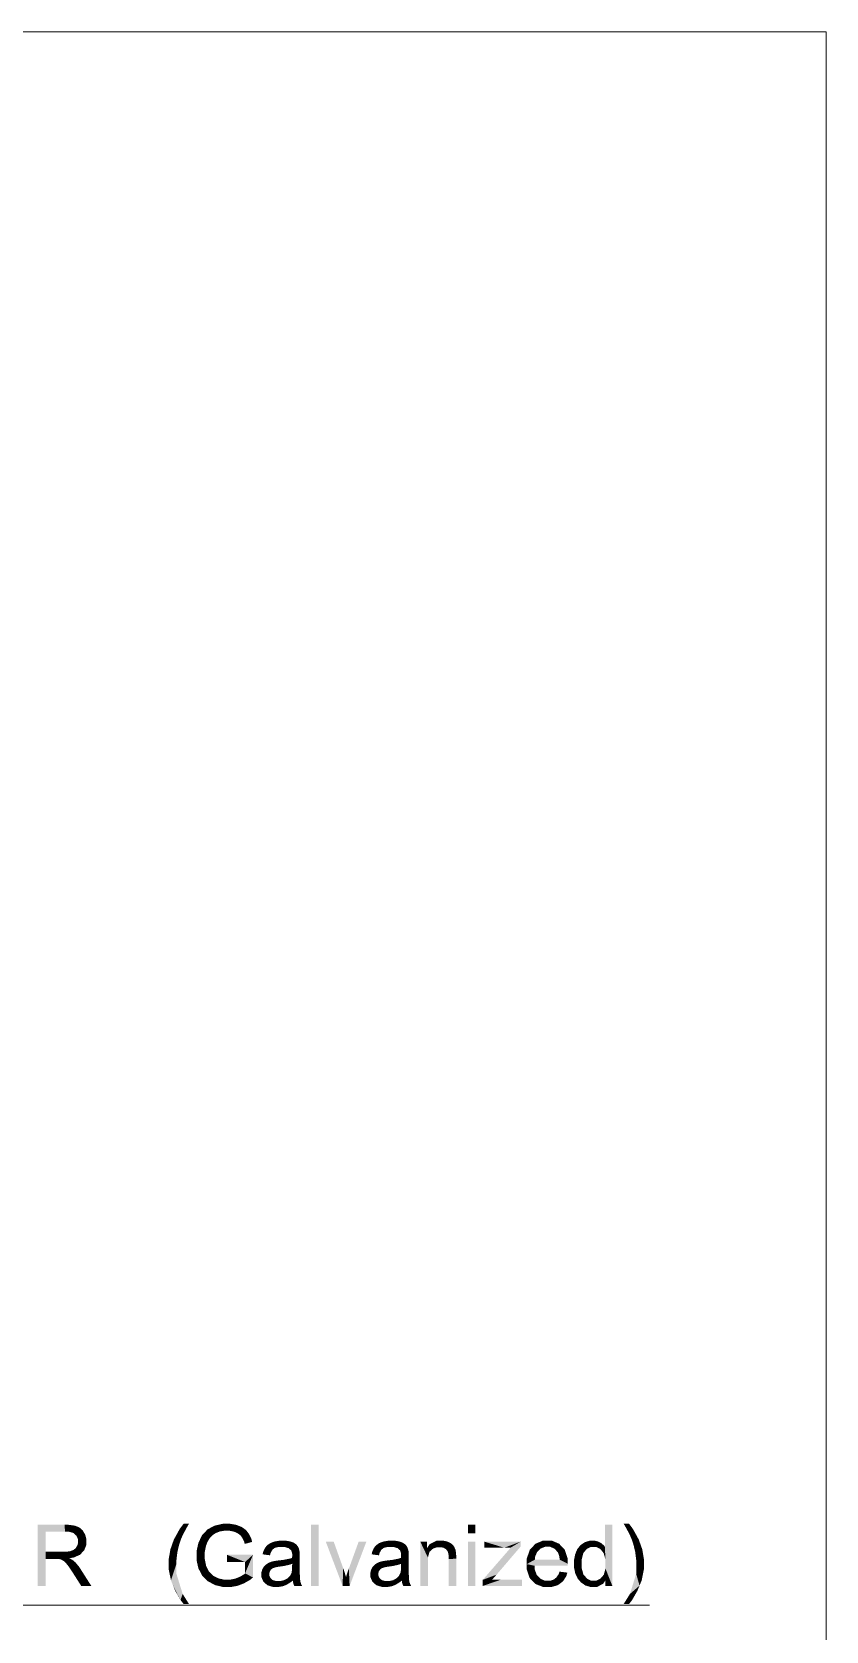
# Model space of a CAD drawing. Header units: millimetres. Extents: x 2 to 579, y 1 to 405.
# Drawn here: x 271.47 to 282.7, y 127.16 to 149.77 of the extents above; entities that cross this region are included whole.
import ezdxf

# ---------------------------------------------------------------- set-up
doc = ezdxf.new("R2010")
doc.units = ezdxf.units.MM
doc.linetypes.add('XKITLINE00', pattern=[0])
doc.layers.add('LinkedObject', color=7, linetype='Continuous', lineweight=0)

# ---------------------------------------------------------------- blocks, each defined once
blk = doc.blocks.new('*A4')
at = {"layer": 'LinkedObject'}
for points in [[(271.663, 128.281), (271.549, 127.798), (271.549, 128.662)], [(271.549, 128.662), (271.663, 128.567), (271.663, 128.281)], [(271.936, 128.567), (271.549, 128.662), (271.932, 128.662)], [(271.663, 128.567), (271.549, 128.662), (271.936, 128.567)], [(271.932, 128.662), (271.984, 128.567), (271.936, 128.567)], [(272.077, 128.65), (271.932, 128.662), (271.989, 128.662)], [(272.107, 128.638), (271.932, 128.662), (272.077, 128.65)], [(272.055, 128.547), (271.932, 128.662), (272.107, 128.638)], [(271.984, 128.567), (271.932, 128.662), (272.055, 128.547)], [(272.107, 128.638), (272.077, 128.527), (272.055, 128.547)], [(272.137, 128.627), (272.077, 128.527), (272.107, 128.638)], [(273.654, 128.614), (273.558, 128.602), (273.613, 128.676)], [(273.654, 128.614), (273.613, 128.676), (273.689, 128.676)], [(274.165, 128.676), (274.001, 128.623), (274.051, 128.65)], [(274.19, 128.579), (274.001, 128.623), (274.165, 128.676)], [(274.229, 128.579), (274.165, 128.676), (274.229, 128.676)], [(274.19, 128.579), (274.165, 128.676), (274.229, 128.579)], [(274.229, 128.676), (274.262, 128.579), (274.229, 128.579)], [(274.276, 128.676), (274.262, 128.579), (274.229, 128.676)], [(274.262, 128.579), (274.276, 128.676), (274.322, 128.567)], [(274.399, 128.646), (274.276, 128.676), (274.361, 128.661)], [(274.322, 128.567), (274.276, 128.676), (274.399, 128.646)], [(274.322, 128.567), (274.399, 128.646), (274.349, 128.556)], [(274.399, 128.646), (274.375, 128.545), (274.349, 128.556)], [(274.375, 128.545), (274.399, 128.646), (274.417, 128.514)], [(274.496, 128.589), (274.399, 128.646), (274.437, 128.631)], [(274.517, 128.561), (274.399, 128.646), (274.496, 128.589)], [(274.417, 128.514), (274.399, 128.646), (274.517, 128.561)], [(275.525, 128.662), (275.418, 127.798), (275.418, 128.662)], [(275.525, 127.798), (275.418, 127.798), (275.525, 128.662)], [(277.74, 128.662), (277.634, 128.54), (277.634, 128.662)], [(277.74, 128.54), (277.634, 128.54), (277.74, 128.662)], [(279.678, 128.662), (279.572, 128.352), (279.572, 128.662)], [(279.678, 128.662), (279.581, 128.166), (279.572, 128.352)], [(279.581, 128.166), (279.678, 128.662), (279.678, 127.798)], [(279.915, 128.676), (279.875, 128.614), (279.839, 128.676)], [(279.875, 128.614), (279.915, 128.676), (279.922, 128.525)], [(279.922, 128.525), (279.915, 128.676), (279.97, 128.602)], [(272.077, 128.527), (272.137, 128.627), (272.099, 128.507)], [(272.099, 128.507), (272.137, 128.627), (272.203, 128.556)], [(272.203, 128.556), (272.121, 128.457), (272.099, 128.507)], [(272.11, 128.367), (272.239, 128.426), (272.179, 128.271)], [(272.121, 128.405), (272.239, 128.426), (272.11, 128.367)], [(272.221, 128.527), (272.121, 128.457), (272.203, 128.556)], [(272.239, 128.462), (272.121, 128.457), (272.221, 128.527)], [(272.239, 128.426), (272.121, 128.457), (272.239, 128.462)], [(272.121, 128.457), (272.239, 128.426), (272.121, 128.426)], [(272.239, 128.426), (272.121, 128.405), (272.121, 128.426)], [(272.203, 128.556), (272.137, 128.627), (272.185, 128.586)], [(272.179, 128.271), (272.239, 128.426), (272.209, 128.302)], [(272.209, 128.302), (272.239, 128.426), (272.239, 128.38)], [(273.45, 128.379), (273.577, 128.46), (273.549, 128.375)], [(273.476, 128.453), (273.577, 128.46), (273.45, 128.379)], [(273.595, 128.501), (273.476, 128.453), (273.558, 128.602)], [(273.577, 128.46), (273.476, 128.453), (273.595, 128.501)], [(273.607, 128.527), (273.558, 128.602), (273.654, 128.614)], [(273.595, 128.501), (273.558, 128.602), (273.607, 128.527)], [(273.849, 128.461), (273.797, 128.289), (273.823, 128.406)], [(273.931, 128.366), (273.797, 128.289), (273.849, 128.461)], [(274.001, 128.623), (273.849, 128.461), (273.952, 128.597)], [(274.065, 128.543), (273.849, 128.461), (274.001, 128.623)], [(273.952, 128.597), (273.849, 128.461), (273.876, 128.516)], [(274.019, 128.512), (273.849, 128.461), (274.065, 128.543)], [(274.002, 128.492), (273.849, 128.461), (274.019, 128.512)], [(273.984, 128.473), (273.849, 128.461), (274.002, 128.492)], [(273.957, 128.43), (273.849, 128.461), (273.984, 128.473)], [(273.849, 128.461), (273.957, 128.43), (273.947, 128.407)], [(273.931, 128.366), (273.849, 128.461), (273.947, 128.407)], [(274.001, 128.623), (274.094, 128.555), (274.065, 128.543)], [(274.094, 128.555), (274.001, 128.623), (274.122, 128.567)], [(274.122, 128.567), (274.001, 128.623), (274.19, 128.579)], [(274.417, 128.514), (274.517, 128.561), (274.431, 128.496)], [(274.517, 128.561), (274.445, 128.477), (274.431, 128.496)], [(274.445, 128.477), (274.517, 128.561), (274.47, 128.425)], [(274.47, 128.425), (274.517, 128.561), (274.572, 128.464)], [(274.47, 128.425), (274.572, 128.464), (274.479, 128.392)], [(274.479, 128.392), (274.572, 128.464), (274.583, 128.42)], [(274.572, 128.464), (274.517, 128.561), (274.539, 128.534)], [(274.842, 128.405), (274.906, 128.337), (274.795, 128.373)], [(274.873, 128.416), (274.906, 128.337), (274.842, 128.405)], [(274.974, 128.438), (274.873, 128.416), (274.903, 128.427)], [(274.962, 128.35), (274.873, 128.416), (274.974, 128.438)], [(274.906, 128.337), (274.873, 128.416), (274.962, 128.35)], [(274.962, 128.35), (274.974, 128.438), (274.999, 128.35)], [(274.999, 128.35), (274.974, 128.438), (275.039, 128.35)], [(275.015, 128.438), (275.039, 128.35), (274.974, 128.438)], [(275.12, 128.428), (275.015, 128.438), (275.055, 128.438)], [(275.145, 128.419), (275.015, 128.438), (275.12, 128.428)], [(275.099, 128.332), (275.015, 128.438), (275.145, 128.419)], [(275.039, 128.35), (275.015, 128.438), (275.099, 128.332)], [(275.099, 128.332), (275.145, 128.419), (275.12, 128.314)], [(275.12, 128.314), (275.145, 128.419), (275.135, 128.301)], [(275.145, 128.419), (275.15, 128.255), (275.135, 128.301)], [(275.218, 128.372), (275.15, 128.255), (275.145, 128.419)], [(275.207, 128.386), (275.145, 128.419), (275.17, 128.41)], [(275.218, 128.372), (275.145, 128.419), (275.207, 128.386)], [(275.737, 128.424), (275.863, 127.798), (275.625, 128.424)], [(275.871, 128.049), (275.863, 127.798), (275.737, 128.424)], [(276.199, 128.424), (275.951, 128.042), (276.09, 128.424)], [(275.962, 127.798), (275.951, 128.042), (276.199, 128.424)], [(276.383, 128.405), (276.448, 128.337), (276.336, 128.373)], [(276.414, 128.416), (276.448, 128.337), (276.383, 128.405)], [(276.516, 128.438), (276.414, 128.416), (276.445, 128.427)], [(276.503, 128.35), (276.414, 128.416), (276.516, 128.438)], [(276.448, 128.337), (276.414, 128.416), (276.503, 128.35)], [(276.503, 128.35), (276.516, 128.438), (276.54, 128.35)], [(276.54, 128.35), (276.516, 128.438), (276.58, 128.35)], [(276.556, 128.438), (276.58, 128.35), (276.516, 128.438)], [(276.661, 128.428), (276.556, 128.438), (276.596, 128.438)], [(276.686, 128.419), (276.556, 128.438), (276.661, 128.428)], [(276.641, 128.332), (276.556, 128.438), (276.686, 128.419)], [(276.58, 128.35), (276.556, 128.438), (276.641, 128.332)], [(276.641, 128.332), (276.686, 128.419), (276.661, 128.314)], [(276.661, 128.314), (276.686, 128.419), (276.676, 128.301)], [(276.686, 128.419), (276.691, 128.255), (276.676, 128.301)], [(276.76, 128.372), (276.691, 128.255), (276.686, 128.419)], [(276.748, 128.386), (276.686, 128.419), (276.711, 128.41)], [(276.76, 128.372), (276.686, 128.419), (276.748, 128.386)], [(276.962, 128.424), (277.069, 128.14), (276.962, 127.798)], [(277.069, 128.14), (276.962, 128.424), (277.069, 128.2)], [(277.093, 128.282), (276.962, 128.424), (277.058, 128.335)], [(277.069, 128.2), (276.962, 128.424), (277.093, 128.282)], [(277.058, 128.335), (276.962, 128.424), (277.058, 128.424)], [(277.257, 128.438), (277.093, 128.387), (277.192, 128.438)], [(277.2, 128.346), (277.093, 128.387), (277.257, 128.438)], [(277.2, 128.346), (277.257, 128.438), (277.234, 128.346)], [(277.234, 128.346), (277.257, 128.438), (277.255, 128.346)], [(277.257, 128.438), (277.292, 128.337), (277.255, 128.346)], [(277.285, 128.438), (277.292, 128.337), (277.257, 128.438)], [(277.337, 128.428), (277.292, 128.337), (277.285, 128.438)], [(277.361, 128.418), (277.292, 128.337), (277.337, 128.428)], [(277.292, 128.337), (277.361, 128.418), (277.308, 128.327)], [(277.361, 128.418), (277.324, 128.318), (277.308, 128.327)], [(277.324, 128.318), (277.361, 128.418), (277.346, 128.292)], [(277.346, 128.292), (277.361, 128.418), (277.432, 128.364)], [(277.42, 128.381), (277.361, 128.418), (277.384, 128.407)], [(277.432, 128.364), (277.361, 128.418), (277.42, 128.381)], [(277.74, 128.424), (277.634, 127.798), (277.634, 128.424)], [(277.74, 127.798), (277.634, 127.798), (277.74, 128.424)], [(278.38, 128.424), (277.845, 127.884), (278.243, 128.341)], [(278.38, 128.354), (277.845, 127.884), (278.38, 128.424)], [(277.868, 128.424), (278.123, 128.338), (277.868, 128.338)], [(278.149, 128.338), (277.868, 128.424), (278.38, 128.424)], [(278.123, 128.338), (277.868, 128.424), (278.149, 128.338)], [(278.149, 128.338), (278.38, 128.424), (278.209, 128.339)], [(278.209, 128.339), (278.38, 128.424), (278.243, 128.341)], [(278.695, 128.438), (278.55, 128.351), (278.59, 128.394)], [(278.76, 128.438), (278.55, 128.351), (278.695, 128.438)], [(278.724, 128.351), (278.55, 128.351), (278.76, 128.438)], [(278.724, 128.351), (278.76, 128.438), (278.761, 128.351)], [(278.76, 128.438), (278.801, 128.351), (278.761, 128.351)], [(278.925, 128.395), (278.76, 128.438), (278.823, 128.438)], [(278.965, 128.352), (278.76, 128.438), (278.925, 128.395)], [(278.867, 128.32), (278.76, 128.438), (278.965, 128.352)], [(278.801, 128.351), (278.76, 128.438), (278.867, 128.32)], [(279.291, 128.418), (279.374, 128.35), (279.26, 128.397)], [(279.361, 128.438), (279.374, 128.35), (279.291, 128.418)], [(279.399, 128.438), (279.374, 128.35), (279.361, 128.438)], [(279.374, 128.35), (279.399, 128.438), (279.41, 128.35)], [(279.399, 128.438), (279.446, 128.35), (279.41, 128.35)], [(279.428, 128.438), (279.446, 128.35), (279.399, 128.438)], [(279.478, 128.426), (279.446, 128.35), (279.428, 128.438)], [(279.5, 128.414), (279.446, 128.35), (279.478, 128.426)], [(279.5, 128.414), (279.507, 128.32), (279.446, 128.35)], [(279.522, 128.402), (279.507, 128.32), (279.5, 128.414)], [(279.558, 128.371), (279.507, 128.32), (279.522, 128.402)], [(279.922, 128.525), (279.97, 128.602), (279.933, 128.499)], [(279.933, 128.499), (279.97, 128.602), (279.951, 128.458)], [(279.951, 128.458), (279.97, 128.602), (280.052, 128.453)], [(279.951, 128.458), (280.052, 128.453), (279.979, 128.373)], [(279.979, 128.373), (280.052, 128.453), (280.078, 128.379)], [(271.663, 128.281), (271.663, 128.181), (271.549, 127.798)], [(271.549, 127.798), (271.663, 128.181), (271.663, 127.798)], [(271.796, 128.181), (271.663, 128.281), (271.909, 128.281)], [(271.663, 128.181), (271.663, 128.281), (271.796, 128.181)], [(271.796, 128.181), (271.909, 128.281), (271.818, 128.181)], [(271.818, 128.181), (271.909, 128.281), (271.85, 128.179)], [(271.85, 128.179), (271.909, 128.281), (271.859, 128.177)], [(271.859, 128.177), (271.909, 128.281), (271.873, 128.174)], [(271.873, 128.174), (271.909, 128.281), (271.899, 128.162)], [(271.899, 128.162), (271.909, 128.281), (271.948, 128.281)], [(271.899, 128.162), (271.948, 128.281), (271.911, 128.154)], [(271.948, 128.281), (271.996, 128.191), (271.911, 128.154)], [(271.911, 128.154), (271.996, 128.191), (271.924, 128.146)], [(271.996, 128.191), (271.953, 128.117), (271.924, 128.146)], [(272.009, 128.289), (271.996, 128.191), (271.948, 128.281)], [(272.018, 128.18), (271.953, 128.117), (271.996, 128.191)], [(271.953, 128.117), (272.018, 128.18), (271.969, 128.097)], [(271.969, 128.097), (272.018, 128.18), (271.986, 128.076)], [(271.986, 128.076), (272.018, 128.18), (272.065, 128.148)], [(271.996, 128.191), (272.009, 128.289), (272.058, 128.199)], [(272.031, 128.297), (272.179, 128.271), (272.009, 128.289)], [(272.15, 128.239), (272.009, 128.289), (272.179, 128.271)], [(272.058, 128.199), (272.009, 128.289), (272.15, 128.239)], [(272.065, 128.148), (272.018, 128.18), (272.053, 128.158)], [(272.053, 128.305), (272.179, 128.271), (272.031, 128.297)], [(272.179, 128.271), (272.053, 128.305), (272.087, 128.331)], [(272.098, 128.349), (272.179, 128.271), (272.087, 128.331)], [(272.11, 128.367), (272.179, 128.271), (272.098, 128.349)], [(273.526, 128.276), (273.404, 128.18), (273.427, 128.315)], [(273.513, 128.165), (273.404, 128.18), (273.526, 128.276)], [(273.404, 128.18), (273.513, 128.165), (273.404, 128.11)], [(273.539, 128.331), (273.427, 128.315), (273.45, 128.379)], [(273.526, 128.276), (273.427, 128.315), (273.539, 128.331)], [(273.539, 128.331), (273.45, 128.379), (273.549, 128.375)], [(273.914, 128.279), (273.797, 128.289), (273.931, 128.366)], [(273.797, 128.289), (273.914, 128.279), (273.797, 128.226)], [(273.797, 128.226), (273.914, 128.279), (273.914, 128.233)], [(273.914, 128.175), (273.797, 128.226), (273.914, 128.233)], [(273.797, 128.226), (273.85, 127.995), (273.797, 128.162)], [(273.914, 128.175), (273.85, 127.995), (273.797, 128.226)], [(274.229, 128.238), (274.483, 128.136), (274.229, 128.136)], [(274.596, 128.238), (274.483, 128.136), (274.229, 128.238)], [(274.483, 127.975), (274.596, 128.238), (274.596, 127.918)], [(274.483, 128.136), (274.596, 128.238), (274.483, 127.975)], [(274.779, 128.353), (274.732, 128.245), (274.763, 128.332)], [(274.871, 128.311), (274.732, 128.245), (274.779, 128.353)], [(274.763, 128.332), (274.732, 128.245), (274.739, 128.279)], [(274.845, 128.265), (274.732, 128.245), (274.871, 128.311)], [(274.732, 128.245), (274.845, 128.265), (274.836, 128.231)], [(274.795, 128.373), (274.906, 128.337), (274.779, 128.353)], [(274.871, 128.311), (274.779, 128.353), (274.889, 128.324)], [(274.889, 128.324), (274.779, 128.353), (274.906, 128.337)], [(275.119, 128.185), (275.15, 128.112), (275.024, 128.166)], [(275.149, 128.195), (275.15, 128.112), (275.119, 128.185)], [(275.15, 128.22), (275.254, 128.286), (275.149, 128.206)], [(275.149, 128.206), (275.254, 128.286), (275.149, 128.195)], [(275.149, 128.195), (275.254, 128.286), (275.15, 128.112)], [(275.257, 128.202), (275.149, 128.073), (275.15, 128.112)], [(275.257, 128.06), (275.149, 128.073), (275.257, 128.202)], [(275.23, 128.357), (275.15, 128.255), (275.218, 128.372)], [(275.247, 128.321), (275.15, 128.255), (275.23, 128.357)], [(275.251, 128.299), (275.15, 128.255), (275.247, 128.321)], [(275.15, 128.255), (275.251, 128.299), (275.254, 128.286)], [(275.15, 128.255), (275.254, 128.286), (275.15, 128.223)], [(275.15, 128.223), (275.254, 128.286), (275.15, 128.22)], [(275.257, 128.237), (275.15, 128.112), (275.254, 128.286)], [(275.257, 128.202), (275.15, 128.112), (275.257, 128.237)], [(276.32, 128.353), (276.274, 128.245), (276.304, 128.332)], [(276.412, 128.311), (276.274, 128.245), (276.32, 128.353)], [(276.304, 128.332), (276.274, 128.245), (276.281, 128.279)], [(276.386, 128.265), (276.274, 128.245), (276.412, 128.311)], [(276.274, 128.245), (276.386, 128.265), (276.377, 128.231)], [(276.336, 128.373), (276.448, 128.337), (276.32, 128.353)], [(276.412, 128.311), (276.32, 128.353), (276.43, 128.324)], [(276.43, 128.324), (276.32, 128.353), (276.448, 128.337)], [(276.66, 128.185), (276.691, 128.112), (276.566, 128.166)], [(276.69, 128.195), (276.691, 128.112), (276.66, 128.185)], [(276.691, 128.206), (276.796, 128.286), (276.69, 128.195)], [(276.69, 128.195), (276.796, 128.286), (276.691, 128.112)], [(276.798, 128.202), (276.69, 128.073), (276.691, 128.112)], [(276.798, 128.06), (276.69, 128.073), (276.798, 128.202)], [(276.772, 128.357), (276.691, 128.255), (276.76, 128.372)], [(276.788, 128.321), (276.691, 128.255), (276.772, 128.357)], [(276.793, 128.299), (276.691, 128.255), (276.788, 128.321)], [(276.691, 128.255), (276.793, 128.299), (276.796, 128.286)], [(276.691, 128.255), (276.796, 128.286), (276.691, 128.223)], [(276.691, 128.223), (276.796, 128.286), (276.691, 128.22)], [(276.691, 128.22), (276.796, 128.286), (276.691, 128.206)], [(276.798, 128.237), (276.691, 128.112), (276.796, 128.286)], [(276.798, 128.202), (276.691, 128.112), (276.798, 128.237)], [(277.093, 128.387), (277.142, 128.325), (277.058, 128.335)], [(277.058, 128.335), (277.142, 128.325), (277.093, 128.282)], [(277.142, 128.325), (277.093, 128.387), (277.2, 128.346)], [(277.432, 128.364), (277.352, 128.276), (277.346, 128.292)], [(277.443, 128.348), (277.352, 128.276), (277.432, 128.364)], [(277.46, 128.309), (277.352, 128.276), (277.443, 128.348)], [(277.352, 128.276), (277.46, 128.309), (277.358, 128.26)], [(277.358, 128.26), (277.46, 128.309), (277.464, 128.286)], [(277.464, 128.286), (277.364, 128.211), (277.358, 128.26)], [(277.467, 128.271), (277.364, 128.211), (277.464, 128.286)], [(277.47, 128.22), (277.364, 128.211), (277.467, 128.271)], [(277.47, 128.22), (277.364, 128.179), (277.364, 128.211)], [(277.47, 128.183), (277.364, 128.179), (277.47, 128.22)], [(277.364, 127.798), (277.47, 128.183), (277.47, 127.798)], [(277.364, 128.179), (277.47, 128.183), (277.364, 127.798)], [(278.04, 127.957), (277.845, 127.884), (278.38, 128.354)], [(278.55, 128.351), (278.468, 128.185), (278.509, 128.307)], [(278.613, 128.277), (278.468, 128.185), (278.55, 128.351)], [(278.586, 128.212), (278.468, 128.185), (278.613, 128.277)], [(278.468, 128.185), (278.586, 128.212), (278.583, 128.171)], [(278.583, 128.171), (278.468, 128.106), (278.468, 128.185)], [(278.55, 128.351), (278.638, 128.302), (278.613, 128.277)], [(278.638, 128.302), (278.55, 128.351), (278.663, 128.326)], [(278.663, 128.326), (278.55, 128.351), (278.724, 128.351)], [(278.867, 128.32), (278.965, 128.352), (278.892, 128.289)], [(278.965, 128.352), (278.909, 128.27), (278.892, 128.289)], [(278.909, 128.27), (278.965, 128.352), (278.929, 128.21)], [(278.929, 128.21), (278.965, 128.352), (279.045, 128.189)], [(278.929, 128.21), (279.045, 128.189), (278.932, 128.171)], [(279.045, 128.112), (278.932, 128.171), (279.045, 128.189)], [(279.045, 128.189), (278.965, 128.352), (279.005, 128.31)], [(279.166, 128.28), (279.135, 128.11), (279.151, 128.242)], [(279.268, 128.263), (279.135, 128.11), (279.166, 128.28)], [(279.244, 128.172), (279.135, 128.11), (279.268, 128.263)], [(279.151, 128.242), (279.135, 128.11), (279.135, 128.157)], [(279.182, 128.318), (279.292, 128.292), (279.166, 128.28)], [(279.166, 128.28), (279.292, 128.292), (279.268, 128.263)], [(279.229, 128.377), (279.292, 128.292), (279.182, 128.318)], [(279.315, 128.321), (279.229, 128.377), (279.26, 128.397)], [(279.292, 128.292), (279.229, 128.377), (279.315, 128.321)], [(279.26, 128.397), (279.374, 128.35), (279.315, 128.321)], [(279.572, 128.352), (279.507, 128.32), (279.558, 128.371)], [(279.507, 128.32), (279.572, 128.352), (279.532, 128.29)], [(279.532, 128.29), (279.572, 128.352), (279.556, 128.26)], [(279.572, 128.352), (279.581, 128.166), (279.556, 128.26)], [(279.979, 128.373), (280.078, 128.379), (279.989, 128.329)], [(279.989, 128.329), (280.078, 128.379), (280.002, 128.275)], [(280.002, 128.275), (280.078, 128.379), (280.101, 128.315)], [(280.002, 128.275), (280.101, 128.315), (280.015, 128.165)], [(280.015, 128.165), (280.101, 128.315), (280.124, 128.18)], [(280.015, 128.11), (280.124, 128.18), (280.124, 128.11)], [(280.015, 128.165), (280.124, 128.18), (280.015, 128.11)], [(272.065, 128.148), (272.027, 128.016), (271.986, 128.076)], [(272.09, 128.125), (272.027, 128.016), (272.065, 128.148)], [(272.137, 128.067), (272.027, 128.016), (272.09, 128.125)], [(272.027, 128.016), (272.137, 128.067), (272.052, 127.977)], [(272.052, 127.977), (272.137, 128.067), (272.159, 128.033)], [(272.052, 127.977), (272.159, 128.033), (272.166, 127.798)], [(272.166, 127.798), (272.159, 128.033), (272.309, 127.798)], [(273.404, 128.11), (273.513, 128.165), (273.513, 128.11)], [(273.404, 128.031), (273.513, 128.11), (273.435, 127.877)], [(273.404, 128.11), (273.513, 128.11), (273.404, 128.031)], [(273.435, 127.877), (273.513, 128.11), (273.465, 127.803)], [(273.465, 127.803), (273.513, 128.11), (273.513, 127.968)], [(273.513, 127.968), (273.57, 127.599), (273.465, 127.803)], [(273.601, 127.685), (273.57, 127.599), (273.513, 127.968)], [(273.797, 128.162), (273.85, 127.995), (273.823, 128.047)], [(273.934, 128.078), (273.85, 127.995), (273.914, 128.175)], [(273.85, 127.995), (273.934, 128.078), (273.954, 128.039)], [(273.974, 128), (273.85, 127.995), (273.954, 128.039)], [(273.974, 128), (274.007, 127.838), (273.85, 127.995)], [(273.85, 127.995), (274.007, 127.838), (273.876, 127.944)], [(274.032, 127.942), (274.007, 127.838), (273.974, 128)], [(274.465, 127.959), (274.596, 127.918), (274.412, 127.929)], [(274.483, 127.975), (274.596, 127.918), (274.465, 127.959)], [(274.735, 128.047), (274.714, 127.963), (274.725, 128.028)], [(274.835, 128.005), (274.714, 127.963), (274.735, 128.047)], [(274.725, 128.028), (274.714, 127.963), (274.714, 127.986)], [(274.827, 127.98), (274.714, 127.963), (274.835, 128.005)], [(274.714, 127.963), (274.827, 127.98), (274.827, 127.966)], [(274.827, 127.945), (274.714, 127.963), (274.827, 127.966)], [(274.714, 127.963), (274.827, 127.945), (274.714, 127.924)], [(274.746, 128.066), (274.842, 128.016), (274.735, 128.047)], [(274.735, 128.047), (274.842, 128.016), (274.835, 128.005)], [(274.773, 128.096), (274.842, 128.016), (274.746, 128.066)], [(274.849, 128.028), (274.773, 128.096), (274.79, 128.108)], [(274.842, 128.016), (274.773, 128.096), (274.849, 128.028)], [(274.807, 128.119), (274.87, 128.045), (274.79, 128.108)], [(274.79, 128.108), (274.87, 128.045), (274.849, 128.028)], [(274.845, 128.137), (274.87, 128.045), (274.807, 128.119)], [(274.866, 128.143), (274.87, 128.045), (274.845, 128.137)], [(274.882, 128.147), (274.897, 128.057), (274.866, 128.143)], [(274.87, 128.045), (274.866, 128.143), (274.884, 128.051)], [(274.884, 128.051), (274.866, 128.143), (274.897, 128.057)], [(274.929, 128.155), (274.944, 128.067), (274.882, 128.147)], [(274.882, 128.147), (274.944, 128.067), (274.897, 128.057)], [(274.96, 128.159), (274.976, 128.072), (274.929, 128.155)], [(274.929, 128.155), (274.976, 128.072), (274.944, 128.067)], [(275.024, 128.166), (275.034, 128.08), (274.96, 128.159)], [(274.96, 128.159), (275.034, 128.08), (274.976, 128.072)], [(275.024, 128.166), (275.15, 128.112), (275.034, 128.08)], [(275.034, 128.08), (275.15, 128.112), (275.121, 128.1)], [(275.086, 127.907), (275.257, 127.986), (275.26, 127.893)], [(275.121, 127.944), (275.257, 127.986), (275.086, 127.907)], [(275.132, 127.967), (275.257, 127.986), (275.121, 127.944)], [(275.257, 127.986), (275.132, 127.967), (275.141, 127.985)], [(275.141, 127.985), (275.257, 128.06), (275.257, 127.986)], [(275.149, 128.038), (275.257, 128.06), (275.141, 127.985)], [(275.257, 128.06), (275.149, 128.038), (275.149, 128.073)], [(275.882, 128.019), (275.863, 127.798), (275.871, 128.049)], [(275.902, 127.955), (275.863, 127.798), (275.882, 128.019)], [(275.911, 127.923), (275.863, 127.798), (275.902, 127.955)], [(275.938, 128.007), (275.962, 127.798), (275.918, 127.948)], [(275.951, 128.042), (275.962, 127.798), (275.938, 128.007)], [(276.276, 128.047), (276.256, 127.963), (276.266, 128.028)], [(276.376, 128.005), (276.256, 127.963), (276.276, 128.047)], [(276.266, 128.028), (276.256, 127.963), (276.256, 127.986)], [(276.369, 127.98), (276.256, 127.963), (276.376, 128.005)], [(276.256, 127.963), (276.369, 127.98), (276.369, 127.966)], [(276.369, 127.945), (276.256, 127.963), (276.369, 127.966)], [(276.256, 127.963), (276.369, 127.945), (276.256, 127.924)], [(276.287, 128.066), (276.383, 128.016), (276.276, 128.047)], [(276.276, 128.047), (276.383, 128.016), (276.376, 128.005)], [(276.314, 128.096), (276.383, 128.016), (276.287, 128.066)], [(276.391, 128.028), (276.314, 128.096), (276.331, 128.108)], [(276.383, 128.016), (276.314, 128.096), (276.391, 128.028)], [(276.348, 128.119), (276.412, 128.045), (276.331, 128.108)], [(276.331, 128.108), (276.412, 128.045), (276.391, 128.028)], [(276.386, 128.137), (276.412, 128.045), (276.348, 128.119)], [(276.407, 128.143), (276.412, 128.045), (276.386, 128.137)], [(276.423, 128.147), (276.439, 128.057), (276.407, 128.143)], [(276.412, 128.045), (276.407, 128.143), (276.425, 128.051)], [(276.425, 128.051), (276.407, 128.143), (276.439, 128.057)], [(276.47, 128.155), (276.485, 128.067), (276.423, 128.147)], [(276.423, 128.147), (276.485, 128.067), (276.439, 128.057)], [(276.502, 128.159), (276.518, 128.072), (276.47, 128.155)], [(276.47, 128.155), (276.518, 128.072), (276.485, 128.067)], [(276.566, 128.166), (276.576, 128.08), (276.502, 128.159)], [(276.502, 128.159), (276.576, 128.08), (276.518, 128.072)], [(276.566, 128.166), (276.691, 128.112), (276.576, 128.08)], [(276.576, 128.08), (276.691, 128.112), (276.662, 128.1)], [(276.627, 127.907), (276.798, 127.986), (276.802, 127.893)], [(276.662, 127.944), (276.798, 127.986), (276.627, 127.907)], [(276.673, 127.967), (276.798, 127.986), (276.662, 127.944)], [(276.798, 127.986), (276.673, 127.967), (276.682, 127.985)], [(276.682, 127.985), (276.798, 128.06), (276.798, 127.986)], [(276.69, 128.038), (276.798, 128.06), (276.682, 127.985)], [(276.798, 128.06), (276.69, 128.038), (276.69, 128.073)], [(276.962, 127.798), (277.069, 128.14), (277.069, 127.798)], [(278.04, 127.957), (277.845, 127.798), (277.845, 127.884)], [(277.976, 127.884), (277.845, 127.798), (278.04, 127.957)], [(278.583, 128.171), (279.045, 128.112), (278.468, 128.106)], [(279.045, 128.107), (278.468, 128.106), (279.045, 128.112)], [(279.044, 128.093), (278.468, 128.106), (279.045, 128.107)], [(278.468, 128.106), (278.549, 127.868), (278.468, 128.029)], [(278.58, 128.032), (278.549, 127.868), (278.468, 128.106)], [(278.58, 128.032), (278.468, 128.106), (278.577, 128.084)], [(279.044, 128.084), (278.468, 128.106), (279.044, 128.093)], [(278.577, 128.084), (278.468, 128.106), (279.044, 128.084)], [(278.468, 128.029), (278.549, 127.868), (278.508, 127.911)], [(278.609, 127.953), (278.549, 127.868), (278.58, 128.032)], [(278.549, 127.868), (278.609, 127.953), (278.589, 127.826)], [(278.932, 128.171), (279.045, 128.112), (278.583, 128.171)], [(278.635, 127.926), (278.589, 127.826), (278.609, 127.953)], [(278.886, 127.917), (279.041, 127.986), (278.98, 127.863)], [(278.919, 127.966), (279.041, 127.986), (278.886, 127.917)], [(279.041, 127.986), (278.919, 127.966), (278.931, 128)], [(278.98, 127.863), (279.041, 127.986), (279.028, 127.938)], [(279.135, 128.11), (279.244, 128.172), (279.244, 128.11)], [(279.135, 128.11), (279.244, 128.05), (279.135, 128.062)], [(279.244, 128.05), (279.135, 128.11), (279.244, 128.11)], [(279.135, 128.062), (279.244, 128.05), (279.153, 127.977)], [(279.153, 127.977), (279.244, 128.05), (279.17, 127.94)], [(279.17, 127.94), (279.244, 128.05), (279.269, 127.96)], [(279.269, 127.96), (279.236, 127.846), (279.17, 127.94)], [(279.295, 127.931), (279.236, 127.846), (279.269, 127.96)], [(279.557, 127.956), (279.579, 127.877), (279.532, 127.928)], [(279.581, 128.043), (279.678, 127.798), (279.557, 127.956)], [(279.557, 127.956), (279.678, 127.798), (279.579, 127.877)], [(279.581, 128.166), (279.678, 127.798), (279.581, 128.101)], [(279.581, 128.101), (279.678, 127.798), (279.581, 128.043)], [(280.015, 127.968), (280.063, 127.803), (279.927, 127.685)], [(280.015, 128.11), (280.124, 128.11), (280.015, 127.968)], [(280.124, 128.031), (280.015, 127.968), (280.124, 128.11)], [(280.093, 127.877), (280.015, 127.968), (280.124, 128.031)], [(280.063, 127.803), (280.015, 127.968), (280.093, 127.877)], [(273.465, 127.803), (273.57, 127.599), (273.495, 127.729)], [(273.876, 127.944), (274.007, 127.838), (273.955, 127.865)], [(274.007, 127.838), (274.032, 127.942), (274.07, 127.924)], [(274.108, 127.905), (274.007, 127.838), (274.07, 127.924)], [(274.108, 127.905), (274.238, 127.783), (274.007, 127.838)], [(274.007, 127.838), (274.238, 127.783), (274.059, 127.81)], [(274.059, 127.81), (274.238, 127.783), (274.174, 127.783)], [(274.188, 127.886), (274.238, 127.783), (274.108, 127.905)], [(274.238, 127.783), (274.188, 127.886), (274.231, 127.886)], [(274.231, 127.886), (274.285, 127.783), (274.238, 127.783)], [(274.268, 127.886), (274.285, 127.783), (274.231, 127.886)], [(274.341, 127.9), (274.377, 127.8), (274.268, 127.886)], [(274.268, 127.886), (274.377, 127.8), (274.285, 127.783)], [(274.422, 127.817), (274.341, 127.9), (274.376, 127.914)], [(274.377, 127.8), (274.341, 127.9), (274.422, 127.817)], [(274.412, 127.929), (274.467, 127.834), (274.376, 127.914)], [(274.376, 127.914), (274.467, 127.834), (274.422, 127.817)], [(274.412, 127.929), (274.596, 127.918), (274.467, 127.834)], [(274.467, 127.834), (274.596, 127.918), (274.554, 127.884)], [(274.714, 127.924), (274.827, 127.945), (274.742, 127.859)], [(274.742, 127.859), (274.827, 127.945), (274.77, 127.834)], [(274.77, 127.834), (274.827, 127.945), (274.843, 127.909)], [(274.843, 127.909), (274.797, 127.809), (274.77, 127.834)], [(274.859, 127.895), (274.797, 127.809), (274.843, 127.909)], [(274.875, 127.881), (274.797, 127.809), (274.859, 127.895)], [(274.797, 127.809), (274.875, 127.881), (274.876, 127.784)], [(274.928, 127.784), (274.875, 127.881), (274.922, 127.867)], [(274.876, 127.784), (274.875, 127.881), (274.928, 127.784)], [(274.922, 127.867), (274.959, 127.784), (274.928, 127.784)], [(274.953, 127.867), (274.959, 127.784), (274.922, 127.867)], [(274.984, 127.867), (274.959, 127.784), (274.953, 127.867)], [(274.959, 127.784), (274.984, 127.867), (275.017, 127.794)], [(275.045, 127.804), (274.984, 127.867), (275.038, 127.88)], [(275.017, 127.794), (274.984, 127.867), (275.045, 127.804)], [(275.158, 127.875), (275.038, 127.88), (275.062, 127.894)], [(275.129, 127.85), (275.038, 127.88), (275.158, 127.875)], [(275.072, 127.815), (275.038, 127.88), (275.129, 127.85)], [(275.045, 127.804), (275.038, 127.88), (275.072, 127.815)], [(275.086, 127.907), (275.26, 127.893), (275.062, 127.894)], [(275.26, 127.893), (275.158, 127.875), (275.062, 127.894)], [(275.158, 127.875), (275.26, 127.893), (275.161, 127.853)], [(275.161, 127.853), (275.26, 127.893), (275.264, 127.873)], [(275.264, 127.873), (275.171, 127.814), (275.161, 127.853)], [(275.267, 127.853), (275.171, 127.814), (275.264, 127.873)], [(275.267, 127.853), (275.18, 127.798), (275.171, 127.814)], [(275.28, 127.816), (275.18, 127.798), (275.267, 127.853)], [(275.18, 127.798), (275.28, 127.816), (275.29, 127.798)], [(275.911, 127.923), (275.962, 127.798), (275.863, 127.798)], [(275.918, 127.948), (275.962, 127.798), (275.911, 127.923)], [(276.256, 127.924), (276.369, 127.945), (276.283, 127.859)], [(276.283, 127.859), (276.369, 127.945), (276.311, 127.834)], [(276.311, 127.834), (276.369, 127.945), (276.385, 127.909)], [(276.385, 127.909), (276.339, 127.809), (276.311, 127.834)], [(276.401, 127.895), (276.339, 127.809), (276.385, 127.909)], [(276.417, 127.881), (276.339, 127.809), (276.401, 127.895)], [(276.339, 127.809), (276.417, 127.881), (276.418, 127.784)], [(276.469, 127.784), (276.417, 127.881), (276.464, 127.867)], [(276.418, 127.784), (276.417, 127.881), (276.469, 127.784)], [(276.464, 127.867), (276.5, 127.784), (276.469, 127.784)], [(276.495, 127.867), (276.5, 127.784), (276.464, 127.867)], [(276.525, 127.867), (276.5, 127.784), (276.495, 127.867)], [(276.5, 127.784), (276.525, 127.867), (276.559, 127.794)], [(276.586, 127.804), (276.525, 127.867), (276.58, 127.88)], [(276.559, 127.794), (276.525, 127.867), (276.586, 127.804)], [(276.7, 127.875), (276.58, 127.88), (276.603, 127.894)], [(276.67, 127.85), (276.58, 127.88), (276.7, 127.875)], [(276.613, 127.815), (276.58, 127.88), (276.67, 127.85)], [(276.586, 127.804), (276.58, 127.88), (276.613, 127.815)], [(276.627, 127.907), (276.802, 127.893), (276.603, 127.894)], [(276.802, 127.893), (276.7, 127.875), (276.603, 127.894)], [(276.7, 127.875), (276.802, 127.893), (276.702, 127.853)], [(276.702, 127.853), (276.802, 127.893), (276.805, 127.873)], [(276.805, 127.873), (276.713, 127.814), (276.702, 127.853)], [(276.808, 127.853), (276.713, 127.814), (276.805, 127.873)], [(276.808, 127.853), (276.721, 127.798), (276.713, 127.814)], [(276.822, 127.816), (276.721, 127.798), (276.808, 127.853)], [(276.721, 127.798), (276.822, 127.816), (276.832, 127.798)], [(277.845, 127.798), (278.109, 127.889), (278.399, 127.798)], [(278.109, 127.889), (277.845, 127.798), (278.078, 127.889)], [(278.078, 127.889), (277.845, 127.798), (278.011, 127.887)], [(278.011, 127.887), (277.845, 127.798), (277.976, 127.884)], [(278.399, 127.798), (278.109, 127.889), (278.399, 127.889)], [(278.662, 127.899), (278.589, 127.826), (278.635, 127.926)], [(278.662, 127.899), (278.766, 127.784), (278.589, 127.826)], [(278.589, 127.826), (278.766, 127.784), (278.698, 127.784)], [(278.727, 127.871), (278.766, 127.784), (278.662, 127.899)], [(278.766, 127.871), (278.766, 127.784), (278.727, 127.871)], [(278.795, 127.871), (278.945, 127.837), (278.766, 127.784)], [(278.795, 127.871), (278.766, 127.784), (278.766, 127.871)], [(278.766, 127.784), (278.945, 127.837), (278.821, 127.784)], [(278.845, 127.886), (278.945, 127.837), (278.795, 127.871)], [(278.821, 127.784), (278.945, 127.837), (278.91, 127.81)], [(278.866, 127.902), (278.98, 127.863), (278.845, 127.886)], [(278.945, 127.837), (278.845, 127.886), (278.98, 127.863)], [(278.886, 127.917), (278.98, 127.863), (278.866, 127.902)], [(279.17, 127.94), (279.236, 127.846), (279.187, 127.903)], [(279.236, 127.846), (279.295, 127.931), (279.267, 127.825)], [(279.267, 127.825), (279.295, 127.931), (279.32, 127.901)], [(279.32, 127.901), (279.404, 127.784), (279.267, 127.825)], [(279.267, 127.825), (279.404, 127.784), (279.298, 127.804)], [(279.298, 127.804), (279.404, 127.784), (279.367, 127.784)], [(279.38, 127.871), (279.404, 127.784), (279.32, 127.901)], [(279.404, 127.784), (279.38, 127.871), (279.414, 127.871)], [(279.404, 127.784), (279.579, 127.877), (279.462, 127.784)], [(279.449, 127.871), (279.579, 127.877), (279.404, 127.784)], [(279.449, 127.871), (279.404, 127.784), (279.414, 127.871)], [(279.508, 127.9), (279.579, 127.877), (279.449, 127.871)], [(279.462, 127.784), (279.579, 127.877), (279.55, 127.83)], [(279.579, 127.877), (279.508, 127.9), (279.532, 127.928)], [(279.579, 127.877), (279.678, 127.798), (279.579, 127.798)], [(279.927, 127.685), (280.063, 127.803), (279.958, 127.599)], [(279.958, 127.599), (280.063, 127.803), (280.032, 127.729)], [(273.57, 127.599), (273.601, 127.685), (273.613, 127.544)], [(273.613, 127.544), (273.601, 127.685), (273.689, 127.544)], [(279.927, 127.685), (279.958, 127.599), (279.839, 127.544)], [(279.839, 127.544), (279.958, 127.599), (279.915, 127.544)]]:
    blk.add_hatch(color=7, dxfattribs=at).paths.add_polyline_path(points, flags=17)
at = {"layer": 'LinkedObject', "color": 2, "linetype": 'XKITLINE00', "lineweight": 0}
for p, q in [((198.548, 149.767), (282.7, 149.767)), ((282.7, 149.767), (282.7, 78.275))]:
    blk.add_line(p, q, dxfattribs=at)
at = {"layer": 'LinkedObject', "color": 6, "linetype": 'XKITLINE00', "lineweight": 0}
blk.add_line((262.103, 127.527), (280.203, 127.527), dxfattribs=at)

msp = doc.modelspace()

# ---------------------------------------------------------------- block references
at = {"lineweight": 0}
msp.add_blockref('*A4', (0, 0), dxfattribs=at)

doc.saveas('drawing.dxf')
